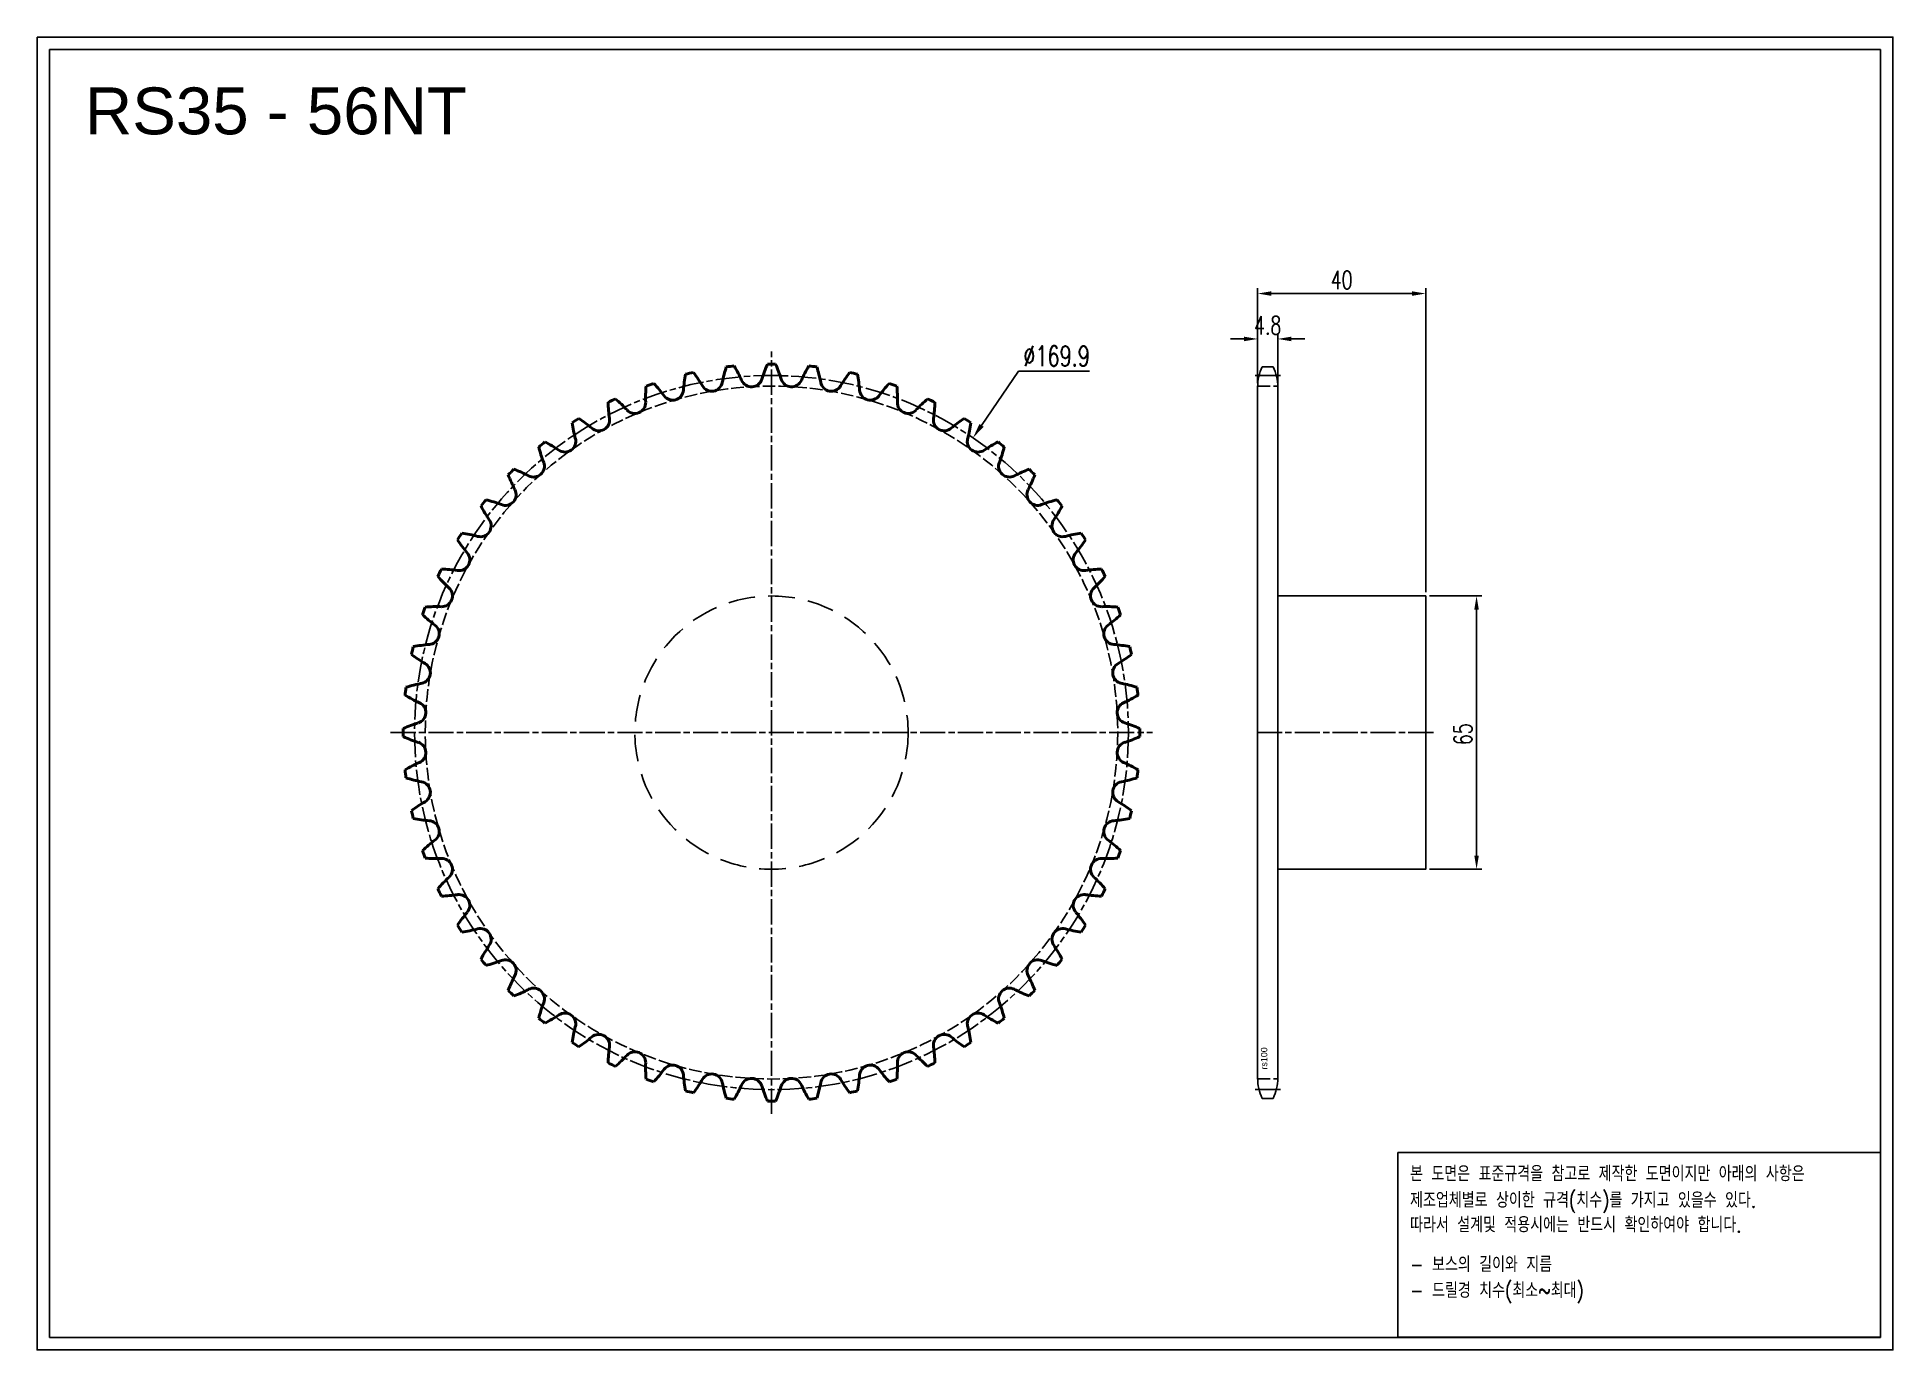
# Model space of a CAD drawing. Header units: millimetres. Extents: x -41554 to -41112, y 2111 to 2424.
import ezdxf

# ---------------------------------------------------------------- set-up
doc = ezdxf.new("R2010")
doc.units = ezdxf.units.MM
for name, pattern in [('AM_ISO02W050', [7.5, 6, -1.5]), ('AM_ISO02W050x2', [3.75, 3, -0.75]), ('AM_ISO08W050', [18, 12, -1.5, 3, -1.5]), ('AM_ISO08W050x2', [9, 6, -0.75, 1.5, -0.75]), ('HIDDEN', [9.525, 6.35, -3.175])]:
    doc.linetypes.add(name, pattern=pattern)
for name, color, linetype, lineweight in [('AM_0N', 7, 'Continuous', 50), ('AM_3N', 6, 'AM_ISO02W050', 25), ('AM_7', 4, 'AM_ISO08W050', 25), ('AM_7N', 4, 'AM_ISO08W050', 25)]:
    doc.layers.add(name, color=color, linetype=linetype, lineweight=lineweight)
doc.layers.add('HL', color=2, linetype='HIDDEN')
doc.layers.add('S-DIM', color=7, linetype='Continuous')
doc.styles.add('HAN', font='ROMANS.shx', dxfattribs={"width": 0.7, "bigfont": 'whgtxt.shx'})
doc.styles.add('HSG', font='SIMPLEX.shx', dxfattribs={"width": 0.7, "bigfont": 'HSG.shx'})
doc.styles.get("Standard").update_dxf_attribs({"font": 'arial.ttf'})
doc.dimstyles.new('APP10', dxfattribs={"dimscale": 2, "dimtxt": 2.4, "dimasz": 1.8, "dimexe": 0.7, "dimexo": 0.5, "dimgap": 0.6, "dimtad": 1, "dimtoh": 1, "dimdec": 1, "dimrnd": 0.01, "dimzin": 9, "dimdsep": 46, "dimtxsty": 'HSG', "dimcen": 0, "dimclrd": 1, "dimclre": 1, "dimclrt": 256, "dimazin": 2, "dimtp": 1, "dimtm": 1, "dimtfac": 0.5, "dimtdec": 1, "dimtofl": 0, "dimtmove": 0, "dimatfit": 3, "dimfxl": 0, "dimtvp": 1, "dimtolj": 2, "dimlwd": -1, "dimlwe": -1, "dimarcsym": 0})
doc.dimstyles.new('APP8', dxfattribs={"dimscale": 1.8, "dimtxt": 2.4, "dimasz": 1.8, "dimexe": 0.7, "dimexo": 0.5, "dimgap": 0.6, "dimtad": 1, "dimtoh": 1, "dimdec": 1, "dimrnd": 0.01, "dimzin": 9, "dimdsep": 46, "dimtxsty": 'HSG', "dimcen": 0, "dimclrd": 1, "dimclre": 1, "dimclrt": 256, "dimazin": 2, "dimtp": 1, "dimtm": 1, "dimtfac": 0.5, "dimtdec": 1, "dimtofl": 0, "dimtmove": 0, "dimatfit": 3, "dimfxl": 0, "dimtvp": 1, "dimtolj": 2, "dimlwd": -1, "dimlwe": -1, "dimarcsym": 0})

# ---------------------------------------------------------------- blocks, each defined once
blk = doc.blocks.new('*D1')
at = {"layer": 'Defpoints', "color": 0, "transparency": 16777216}
for p in [(-41223.66, 2290.83), (-41223.66, 2225.83), (-41211.55, 2225.83)]:
    blk.add_point(p, dxfattribs=at)
at = {"layer": 'S-DIM', "color": 1, "transparency": 16777216}
for p, q in [((-41222.76, 2290.83), (-41210.29, 2290.83)), ((-41211.55, 2287.59), (-41211.55, 2229.07)), ((-41222.76, 2225.83), (-41210.29, 2225.83))]:
    blk.add_line(p, q, dxfattribs=at)
for points in [[(-41212.09, 2287.59), (-41211.01, 2287.59), (-41211.55, 2290.83)], [(-41212.09, 2229.07), (-41211.01, 2229.07), (-41211.55, 2225.83)]]:
    blk.add_solid(points, dxfattribs=at)
at = {"layer": 'S-DIM', "transparency": 16777216, "insert": (-41214.79, 2257.95), "char_height": 4.32, "attachment_point": 5, "rotation": 90, "style": 'HSG'}
blk.add_mtext('\\A2;65', dxfattribs=at)
blk = doc.blocks.new('*D2')
at = {"layer": 'Defpoints', "color": 0, "transparency": 16777216}
for p in [(-41258.86, 2351.97), (-41263.66, 2340.55), (-41258.86, 2340.55)]:
    blk.add_point(p, dxfattribs=at)
at = {"layer": 'S-DIM', "color": 1, "transparency": 16777216}
for p, q in [((-41266.9, 2351.97), (-41270.14, 2351.97)), ((-41263.66, 2341.45), (-41263.66, 2353.23)), ((-41258.86, 2341.45), (-41258.86, 2353.23)), ((-41255.62, 2351.97), (-41252.38, 2351.97))]:
    blk.add_line(p, q, dxfattribs=at)
for points in [[(-41266.9, 2352.51), (-41266.9, 2351.43), (-41263.66, 2351.97)], [(-41255.62, 2352.51), (-41255.62, 2351.43), (-41258.86, 2351.97)]]:
    blk.add_solid(points, dxfattribs=at)
at = {"layer": 'S-DIM', "transparency": 16777216, "insert": (-41261.26, 2355.21), "char_height": 4.32, "attachment_point": 5, "style": 'HSG'}
blk.add_mtext('\\A2;4.8', dxfattribs=at)
blk = doc.blocks.new('*D3')
at = {"layer": 'Defpoints', "color": 0, "transparency": 16777216}
for p in [(-41223.66, 2362.77), (-41263.66, 2340.55), (-41223.66, 2290.83)]:
    blk.add_point(p, dxfattribs=at)
at = {"layer": 'S-DIM', "color": 1, "transparency": 16777216}
for p, q in [((-41263.66, 2341.45), (-41263.66, 2364.03)), ((-41260.42, 2362.77), (-41226.9, 2362.77)), ((-41223.66, 2291.73), (-41223.66, 2364.03))]:
    blk.add_line(p, q, dxfattribs=at)
for points in [[(-41260.42, 2363.31), (-41260.42, 2362.23), (-41263.66, 2362.77)], [(-41226.9, 2363.31), (-41226.9, 2362.23), (-41223.66, 2362.77)]]:
    blk.add_solid(points, dxfattribs=at)
at = {"layer": 'S-DIM', "transparency": 16777216, "insert": (-41243.66, 2366.01), "char_height": 4.32, "attachment_point": 5, "style": 'HSG'}
blk.add_mtext('\\A2;40', dxfattribs=at)
blk = doc.blocks.new('*D4')
at = {"layer": 'Defpoints', "color": 0, "transparency": 16777216}
for p in [(-41331.39, 2328.44), (-41427.28, 2188.22)]:
    blk.add_point(p, dxfattribs=at)
at = {"layer": 'S-DIM', "color": 1, "transparency": 16777216}
for p, q in [((-41320.54, 2344.31), (-41329.36, 2331.42)), ((-41303.66, 2344.31), (-41320.54, 2344.31))]:
    blk.add_line(p, q, dxfattribs=at)
blk.add_solid([(-41329.85, 2331.75), (-41328.86, 2331.08), (-41331.39, 2328.44)], dxfattribs=at)
at = {"layer": 'S-DIM', "transparency": 16777216, "insert": (-41311.5, 2347.91), "char_height": 4.8, "attachment_point": 5, "style": 'HSG'}
blk.add_mtext('\\A2;∅169.9', dxfattribs=at)
blk = doc.blocks.new('notice1')
at = {"color": 4}
blk.add_lwpolyline([(-22142.12, 1735.9), (-22053.8, 1735.9), (-22053.8, 1702.07), (-22142.12, 1702.07)], close=True, dxfattribs=at)
at = {"color": 4, "style": 'HAN', "width": 0.8}
for s, p in [('본 도면은 표준규격을 참고로 제작한 도면이지만 아래의 사항은', (-22139.9, 1730.62)), ('제조업체별로 상이한 규격(치수)를 가지고 있을수 있다.', (-22139.9, 1725.78)), ('따라서 설계및 적용시에는 반드시 확인하여야 합니다.', (-22139.9, 1721.28)), ('- 보스의 길이와 지름', (-22139.9, 1714.03)), ('- 드릴경 치수(최소~최대)', (-22139.9, 1709.27))]:
    blk.add_text(s, height=2.7949, dxfattribs=at).set_placement(p)

msp = doc.modelspace()

# ---------------------------------------------------------------- linework, layer by layer
for p, q in [((-41259.93, 2345.35), (-41262.59, 2345.35)), ((-41263.66, 2340.55), (-41263.66, 2176.12)), ((-41258.86, 2340.55), (-41258.86, 2176.12)), ((-41259.93, 2171.32), (-41262.59, 2171.32))]:
    msp.add_line(p, q)
for points in [[(-41554.11, 2423.76), (-41112.48, 2423.76), (-41112.48, 2111.5), (-41554.11, 2111.5)], [(-41551.13, 2420.79), (-41115.45, 2420.79), (-41115.45, 2114.47), (-41551.13, 2114.47)]]:
    msp.add_lwpolyline(points, close=True)
msp.add_lwpolyline([(-41258.86, 2290.83), (-41223.66, 2290.83), (-41223.66, 2225.83), (-41258.86, 2225.83)])
for centre, start, end in [((-41252.36, 2340.55), 154.8633, 180), ((-41270.16, 2340.55), 0, 25.1367), ((-41252.36, 2176.12), 180, 205.1367), ((-41270.16, 2176.12), 334.8633, 0)]:
    msp.add_arc(centre, 11.3, start, end)
at = {"layer": 'AM_0N'}
for centre, radius, start, end in [((-41356.36, 2334.76), 35.36, 162.5956, 168.8393), ((-41379.34, 2258.33), 87.66, 95.8034, 97.0538), ((-41418.74, 2327.73), 35.36, 24.0179, 30.2616), ((-41347.95, 2331.7), 35.36, 156.167, 162.4107), ((-41379.34, 2258.33), 87.66, 89.3748, 90.6252), ((-41410.72, 2331.7), 35.36, 17.5893, 23.833), ((-41339.93, 2327.73), 35.36, 149.7384, 155.9821), ((-41379.34, 2258.33), 87.66, 82.9462, 84.1966), ((-41402.31, 2334.76), 35.36, 11.1607, 17.4044), ((-41373.94, 2337.95), 35.36, 175.4527, 181.6964), ((-41379.34, 2258.33), 87.66, 108.6605, 109.9109), ((-41433.19, 2317.22), 35.36, 36.875, 43.1187), ((-41365.06, 2336.85), 35.36, 169.0242, 175.2679), ((-41379.34, 2258.33), 87.66, 102.2319, 103.4823), ((-41426.26, 2322.88), 35.36, 30.4464, 36.6901), ((-41393.57, 2342.1), 2.57, 210.4464, 348.8393), ((-41384.1, 2343.16), 2.57, 204.0179, 342.4107), ((-41374.57, 2343.16), 2.57, 197.5893, 335.9821), ((-41365.1, 2342.1), 2.57, 191.1607, 329.5536), ((-41332.41, 2322.88), 35.36, 143.3099, 149.5536), ((-41379.34, 2258.33), 87.66, 76.5177, 77.7681), ((-41393.61, 2336.85), 35.36, 4.7321, 10.9758), ((-41325.48, 2317.22), 35.36, 136.8813, 143.125), ((-41379.34, 2258.33), 87.66, 70.0891, 71.3395), ((-41384.73, 2337.95), 35.36, 358.3036, 4.5473), ((-41379.34, 2258.33), 87.66, 115.0891, 116.3395), ((-41382.89, 2338.06), 35.36, 181.8813, 188.125), ((-41439.45, 2310.82), 35.36, 43.3036, 49.5473), ((-41411.85, 2336.83), 2.57, 223.3036, 1.6964), ((-41402.86, 2339.98), 2.57, 216.875, 355.2679), ((-41355.81, 2339.98), 2.57, 184.7321, 323.125), ((-41346.82, 2336.83), 2.57, 178.3036, 316.6964), ((-41319.22, 2310.82), 35.36, 130.4527, 136.6964), ((-41379.34, 2258.33), 87.66, 63.6605, 64.9109), ((-41375.78, 2338.06), 35.36, 351.875, 358.1187), ((-41379.34, 2258.33), 87.66, 121.5177, 122.7681), ((-41391.8, 2337.16), 35.36, 188.3099, 194.5536), ((-41444.95, 2303.76), 35.36, 49.7321, 55.9758), ((-41420.43, 2332.7), 2.57, 229.7321, 8.125), ((-41338.24, 2332.7), 2.57, 171.875, 310.2679), ((-41313.73, 2303.76), 35.36, 124.0242, 130.2679), ((-41379.34, 2258.33), 87.66, 57.2319, 58.4823), ((-41366.87, 2337.16), 35.36, 345.4464, 351.6901), ((-41379.34, 2258.33), 87.66, 127.9462, 129.1966), ((-41449.62, 2296.13), 35.36, 56.1607, 62.4044), ((-41428.5, 2327.63), 2.57, 236.1607, 14.5536), ((-41330.17, 2327.63), 2.57, 165.4464, 303.8393), ((-41309.05, 2296.13), 35.36, 117.5956, 123.8393), ((-41379.34, 2258.33), 87.66, 50.8034, 52.0538), ((-41400.54, 2335.27), 35.36, 194.7384, 200.9821), ((-41358.13, 2335.27), 35.36, 339.0179, 345.2616), ((-41379.34, 2258.33), 87.66, 134.3748, 135.6252), ((-41409.02, 2332.41), 35.36, 201.167, 207.4107), ((-41453.41, 2288.02), 35.36, 62.5893, 68.833), ((-41435.95, 2321.69), 2.57, 242.5893, 20.9821), ((-41322.72, 2321.69), 2.57, 159.0179, 297.4107), ((-41305.26, 2288.02), 35.36, 111.167, 117.4107), ((-41349.65, 2332.41), 35.36, 332.5893, 338.833), ((-41379.34, 2258.33), 87.66, 44.3748, 45.6252), ((-41442.69, 2314.95), 2.57, 249.0179, 27.4107), ((-41315.98, 2314.95), 2.57, 152.5893, 290.9821), ((-41379.34, 2258.33), 87.66, 140.8034, 142.0538), ((-41417.13, 2328.62), 35.36, 207.5956, 213.8393), ((-41456.27, 2279.54), 35.36, 69.0179, 75.2616), ((-41302.4, 2279.54), 35.36, 104.7384, 110.9821), ((-41341.54, 2328.62), 35.36, 326.1607, 332.4044), ((-41379.34, 2258.33), 87.66, 37.9462, 39.1966), ((-41379.34, 2258.33), 87.66, 147.2319, 148.4823), ((-41458.16, 2270.79), 35.36, 75.4464, 81.6901), ((-41448.63, 2307.5), 2.57, 255.4464, 33.8393), ((-41310.04, 2307.5), 2.57, 146.1607, 284.5536), ((-41300.51, 2270.79), 35.36, 98.3099, 104.5536), ((-41379.34, 2258.33), 87.66, 31.5177, 32.7681), ((-41424.76, 2323.94), 35.36, 214.0242, 220.2679), ((-41453.7, 2299.43), 2.57, 261.875, 40.2679), ((-41304.97, 2299.43), 2.57, 139.7321, 278.125), ((-41333.91, 2323.94), 35.36, 319.7321, 325.9758), ((-41379.34, 2258.33), 87.66, 153.6605, 154.9109), ((-41459.06, 2261.89), 35.36, 81.875, 88.1187), ((-41299.61, 2261.89), 35.36, 91.8813, 98.125), ((-41379.34, 2258.33), 87.66, 25.0891, 26.3395), ((-41431.82, 2318.45), 35.36, 220.4527, 226.6964), ((-41457.83, 2290.85), 2.57, 268.3036, 46.6964), ((-41300.84, 2290.85), 2.57, 133.3036, 271.6964), ((-41326.85, 2318.45), 35.36, 313.3036, 319.5473), ((-41379.34, 2258.33), 87.66, 160.0891, 161.3395), ((-41458.95, 2252.94), 35.36, 88.3036, 94.5473), ((-41299.72, 2252.94), 35.36, 85.4527, 91.6964), ((-41379.34, 2258.33), 87.66, 18.6605, 19.9109), ((-41438.22, 2312.19), 35.36, 226.8813, 233.125), ((-41460.98, 2281.85), 2.57, 274.7321, 53.125), ((-41297.69, 2281.85), 2.57, 126.875, 265.2679), ((-41320.45, 2312.19), 35.36, 306.875, 313.1187), ((-41457.85, 2244.06), 35.36, 94.7321, 100.9758), ((-41300.82, 2244.06), 35.36, 79.0242, 85.2679), ((-41379.34, 2258.33), 87.66, 166.5177, 167.7681), ((-41443.88, 2305.26), 35.36, 233.3099, 239.5536), ((-41463.1, 2272.57), 2.57, 281.1607, 59.5536), ((-41295.57, 2272.57), 2.57, 120.4464, 258.8393), ((-41314.79, 2305.26), 35.36, 300.4464, 306.6901), ((-41379.34, 2258.33), 87.66, 12.2319, 13.4823), ((-41455.76, 2235.36), 35.36, 101.1607, 107.4044), ((-41302.91, 2235.36), 35.36, 72.5956, 78.8393), ((-41379.34, 2258.33), 87.66, 172.9462, 174.1966), ((-41448.73, 2297.74), 35.36, 239.7384, 245.9821), ((-41309.94, 2297.74), 35.36, 294.0179, 300.2616), ((-41379.34, 2258.33), 87.66, 5.8034, 7.0538), ((-41464.16, 2263.1), 2.57, 287.5893, 65.9821), ((-41294.51, 2263.1), 2.57, 114.0179, 252.4107), ((-41379.34, 2258.33), 87.66, 179.3748, 180.6252), ((-41452.71, 2226.95), 35.36, 107.5893, 113.833), ((-41452.71, 2289.72), 35.36, 246.167, 252.4107), ((-41305.97, 2226.95), 35.36, 66.167, 72.4107), ((-41305.97, 2289.72), 35.36, 287.5893, 293.833), ((-41379.34, 2258.33), 87.66, 359.3748, 0.6252), ((-41464.16, 2253.57), 2.57, 294.0179, 72.4107), ((-41294.51, 2253.57), 2.57, 107.5893, 245.9821), ((-41448.73, 2218.93), 35.36, 114.0179, 120.2616), ((-41379.34, 2258.33), 87.66, 185.8034, 187.0538), ((-41309.94, 2218.93), 35.36, 59.7384, 65.9821), ((-41379.34, 2258.33), 87.66, 352.9462, 354.1966), ((-41455.76, 2281.31), 35.36, 252.5956, 258.8393), ((-41463.1, 2244.1), 2.57, 300.4464, 78.8393), ((-41295.57, 2244.1), 2.57, 101.1607, 239.5536), ((-41302.91, 2281.31), 35.36, 281.1607, 287.4044), ((-41443.88, 2211.41), 35.36, 120.4464, 126.6901), ((-41379.34, 2258.33), 87.66, 192.2319, 193.4823), ((-41314.79, 2211.41), 35.36, 53.3099, 59.5536), ((-41379.34, 2258.33), 87.66, 346.5177, 347.7681), ((-41457.85, 2272.61), 35.36, 259.0242, 265.2679), ((-41460.98, 2234.81), 2.57, 306.875, 85.2679), ((-41297.69, 2234.81), 2.57, 94.7321, 233.125), ((-41300.82, 2272.61), 35.36, 274.7321, 280.9758), ((-41438.22, 2204.48), 35.36, 126.875, 133.1187), ((-41379.34, 2258.33), 87.66, 198.6605, 199.9109), ((-41320.45, 2204.48), 35.36, 46.8813, 53.125), ((-41379.34, 2258.33), 87.66, 340.0891, 341.3395), ((-41458.95, 2263.73), 35.36, 265.4527, 271.6964), ((-41457.83, 2225.82), 2.57, 313.3036, 91.6964), ((-41300.84, 2225.82), 2.57, 88.3036, 226.6964), ((-41299.72, 2263.73), 35.36, 268.3036, 274.5473), ((-41431.82, 2198.22), 35.36, 133.3036, 139.5473), ((-41326.85, 2198.22), 35.36, 40.4527, 46.6964), ((-41379.34, 2258.33), 87.66, 205.0891, 206.3395), ((-41459.06, 2254.78), 35.36, 271.8813, 278.125), ((-41453.7, 2217.24), 2.57, 319.7321, 98.125), ((-41304.97, 2217.24), 2.57, 81.875, 220.2679), ((-41299.61, 2254.78), 35.36, 261.875, 268.1187), ((-41379.34, 2258.33), 87.66, 333.6605, 334.9109), ((-41424.76, 2192.72), 35.36, 139.7321, 145.9758), ((-41333.91, 2192.72), 35.36, 34.0242, 40.2679), ((-41379.34, 2258.33), 87.66, 211.5177, 212.7681), ((-41458.16, 2245.87), 35.36, 278.3099, 284.5536), ((-41448.63, 2209.17), 2.57, 326.1607, 104.5536), ((-41310.04, 2209.17), 2.57, 75.4464, 213.8393), ((-41300.51, 2245.87), 35.36, 255.4464, 261.6901), ((-41379.34, 2258.33), 87.66, 327.2319, 328.4823), ((-41417.13, 2188.05), 35.36, 146.1607, 152.4044), ((-41379.34, 2258.33), 87.66, 217.9462, 219.1966), ((-41456.27, 2237.13), 35.36, 284.7384, 290.9821), ((-41442.69, 2201.72), 2.57, 332.5893, 110.9821), ((-41315.98, 2201.72), 2.57, 69.0179, 207.4107), ((-41302.4, 2237.13), 35.36, 249.0179, 255.2616), ((-41341.54, 2188.05), 35.36, 27.5956, 33.8393), ((-41379.34, 2258.33), 87.66, 320.8034, 322.0538), ((-41409.02, 2184.26), 35.36, 152.5893, 158.833), ((-41349.65, 2184.26), 35.36, 21.167, 27.4107), ((-41379.34, 2258.33), 87.66, 224.3748, 225.6252), ((-41453.41, 2228.65), 35.36, 291.167, 297.4107), ((-41435.95, 2194.98), 2.57, 339.0179, 117.4107), ((-41322.72, 2194.98), 2.57, 62.5893, 200.9821), ((-41305.26, 2228.65), 35.36, 242.5893, 248.833), ((-41379.34, 2258.33), 87.66, 314.3748, 315.6252), ((-41400.54, 2181.4), 35.36, 159.0179, 165.2616), ((-41449.62, 2220.54), 35.36, 297.5956, 303.8393), ((-41428.5, 2189.04), 2.57, 345.4464, 123.8393), ((-41330.17, 2189.04), 2.57, 56.1607, 194.5536), ((-41309.05, 2220.54), 35.36, 236.1607, 242.4044), ((-41358.13, 2181.4), 35.36, 14.7384, 20.9821), ((-41379.34, 2258.33), 87.66, 230.8034, 232.0538), ((-41391.8, 2179.51), 35.36, 165.4464, 171.6901), ((-41420.43, 2183.97), 2.57, 351.875, 130.2679), ((-41338.24, 2183.97), 2.57, 49.7321, 188.125), ((-41366.87, 2179.51), 35.36, 8.3099, 14.5536), ((-41379.34, 2258.33), 87.66, 307.9462, 309.1966), ((-41379.34, 2258.33), 87.66, 237.2319, 238.4823), ((-41444.95, 2212.91), 35.36, 304.0242, 310.2679), ((-41382.89, 2178.61), 35.36, 171.875, 178.1187), ((-41411.85, 2179.84), 2.57, 358.3036, 136.6964), ((-41346.82, 2179.84), 2.57, 43.3036, 181.6964), ((-41375.78, 2178.61), 35.36, 1.8813, 8.125), ((-41313.73, 2212.91), 35.36, 229.7321, 235.9758), ((-41379.34, 2258.33), 87.66, 301.5177, 302.7681), ((-41379.34, 2258.33), 87.66, 243.6605, 244.9109), ((-41439.45, 2205.85), 35.36, 310.4527, 316.6964), ((-41373.94, 2178.72), 35.36, 178.3036, 184.5473), ((-41433.19, 2199.45), 35.36, 316.8813, 323.125), ((-41402.86, 2176.69), 2.57, 4.7321, 143.125), ((-41355.81, 2176.69), 2.57, 36.875, 175.2679), ((-41325.48, 2199.45), 35.36, 216.875, 223.1187), ((-41384.73, 2178.72), 35.36, 355.4527, 1.6964), ((-41319.22, 2205.85), 35.36, 223.3036, 229.5473), ((-41379.34, 2258.33), 87.66, 295.0891, 296.3395), ((-41379.34, 2258.33), 87.66, 250.0891, 251.3395), ((-41365.06, 2179.82), 35.36, 184.7321, 190.9758), ((-41379.34, 2258.33), 87.66, 256.5177, 257.7681), ((-41426.26, 2193.79), 35.36, 323.3099, 329.5536), ((-41393.57, 2174.57), 2.57, 11.1607, 149.5536), ((-41356.36, 2181.91), 35.36, 191.1607, 197.4044), ((-41418.74, 2188.94), 35.36, 329.7384, 335.9821), ((-41384.1, 2173.5), 2.57, 17.5893, 155.9821), ((-41347.95, 2184.96), 35.36, 197.5893, 203.833), ((-41410.72, 2184.96), 35.36, 336.167, 342.4107), ((-41374.57, 2173.5), 2.57, 24.0179, 162.4107), ((-41339.93, 2188.94), 35.36, 204.0179, 210.2616), ((-41402.31, 2181.91), 35.36, 342.5956, 348.8393), ((-41365.1, 2174.57), 2.57, 30.4464, 168.8393), ((-41332.41, 2193.79), 35.36, 210.4464, 216.6901), ((-41379.34, 2258.33), 87.66, 282.2319, 283.4823), ((-41393.61, 2179.82), 35.36, 349.0242, 355.2679), ((-41379.34, 2258.33), 87.66, 288.6605, 289.9109), ((-41379.34, 2258.33), 87.66, 262.9462, 264.1966), ((-41379.34, 2258.33), 87.66, 269.3748, 270.6252), ((-41379.34, 2258.33), 87.66, 275.8034, 277.0538)]:
    msp.add_arc(centre, radius, start, end, dxfattribs=at)
at = {"layer": 'AM_3N', "linetype": 'AM_ISO02W050x2'}
for p, q in [((-41263.66, 2340.71), (-41258.86, 2340.71)), ((-41263.66, 2175.96), (-41258.86, 2175.96))]:
    msp.add_line(p, q, dxfattribs=at)
msp.add_circle((-41379.34, 2258.33), 82.4, dxfattribs=at)
at = {"layer": 'AM_7', "linetype": 'AM_ISO08W050x2'}
for p, q in [((-41258.2, 2343.27), (-41264.32, 2343.27)), ((-41221.83, 2258.33), (-41264.32, 2258.33)), ((-41221.83, 2258.33), (-41264.32, 2258.33)), ((-41221.83, 2258.33), (-41264.32, 2258.33)), ((-41221.83, 2258.33), (-41264.32, 2258.33)), ((-41258.2, 2173.4), (-41264.32, 2173.4))]:
    msp.add_line(p, q, dxfattribs=at)
msp.add_circle((-41379.34, 2258.33), 84.94, dxfattribs=at)
at = {"layer": 'AM_7N', "linetype": 'AM_ISO08W050x2'}
for p, q in [((-41379.34, 2167.67), (-41379.34, 2349)), ((-41470, 2258.33), (-41288.67, 2258.33))]:
    msp.add_line(p, q, dxfattribs=at)
at = {"layer": 'HL'}
msp.add_circle((-41379.34, 2258.33), 32.5, dxfattribs=at)

# ---------------------------------------------------------------- block references
at = {"xscale": 1.3, "yscale": 1.3, "zscale": 1.3}
msp.add_blockref('notice1', (-12445.51, -98.21), dxfattribs=at)

# ---------------------------------------------------------------- texts
msp.add_text('RS35 - 56NT', height=11.1523).set_placement((-41542.73, 2400.64))
at = {"insert": (-41262.87, 2178.18), "char_height": 1.512, "width": 6.5009, "attachment_point": 1, "rotation": 90}
msp.add_mtext('rs100', dxfattribs=at)

# ---------------------------------------------------------------- dimensions: what is measured, and where the dimension line sits
at = {"layer": 'S-DIM'}
dim = msp.add_linear_dim(base=(-41223.66, 2362.77), p1=(-41263.66, 2340.55), p2=(-41223.66, 2290.83), dimstyle='APP8', dxfattribs=at)
dim.commit()
dim.dimension.update_dxf_attribs({"geometry": '*D3', "text_midpoint": (-41243.66, 2366.01)})
dim = msp.add_linear_dim(base=(-41258.86, 2351.97), p1=(-41263.66, 2340.55), p2=(-41258.86, 2340.55), dimstyle='APP8', dxfattribs=at)
dim.commit()
dim.dimension.update_dxf_attribs({"geometry": '*D2', "text_midpoint": (-41261.26, 2351.97), "dimtype": 128})
dim = msp.add_diameter_dim_2p(p1=(-41427.28, 2188.22), p2=(-41331.39, 2328.44), dimstyle='APP10', dxfattribs=at)
dim.commit()
dim.dimension.update_dxf_attribs({"geometry": '*D4', "text_midpoint": (-41311.5, 2344.31), "dimtype": 131})
dim = msp.add_linear_dim(base=(-41211.55, 2225.83), p1=(-41223.66, 2290.83), p2=(-41223.66, 2225.83), angle=90, dimstyle='APP8', dxfattribs=at)
dim.commit()
dim.dimension.update_dxf_attribs({"geometry": '*D1', "text_midpoint": (-41211.55, 2257.95), "dimtype": 128})

doc.saveas('drawing.dxf')
